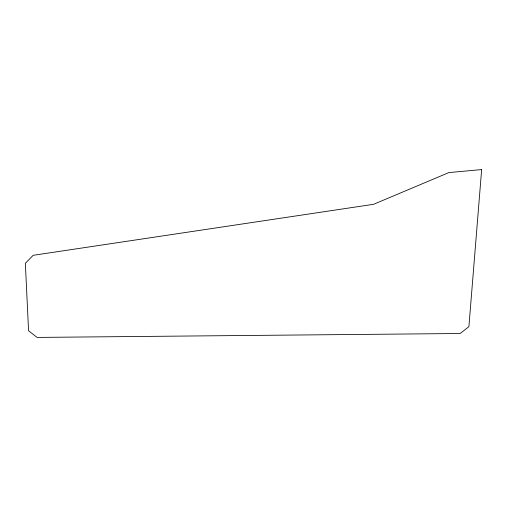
<?xml version="1.0" encoding="UTF-8"?>
<svg xmlns="http://www.w3.org/2000/svg" width="507" height="507" viewBox="0 0 507 507"><rect width="100%" height="100%" fill="white"/><g stroke="black" fill="none" stroke-linecap="round" stroke-linejoin="round"><path stroke-width="0.76" d="M481.65 169.579L468.905 326.647L460.166 333.511L37.068 337.421L28.563 330.748L25.35 263.279L33.177 255.313L373.596 204.302L448.879 172.576L481.65 169.579"/></g></svg>
